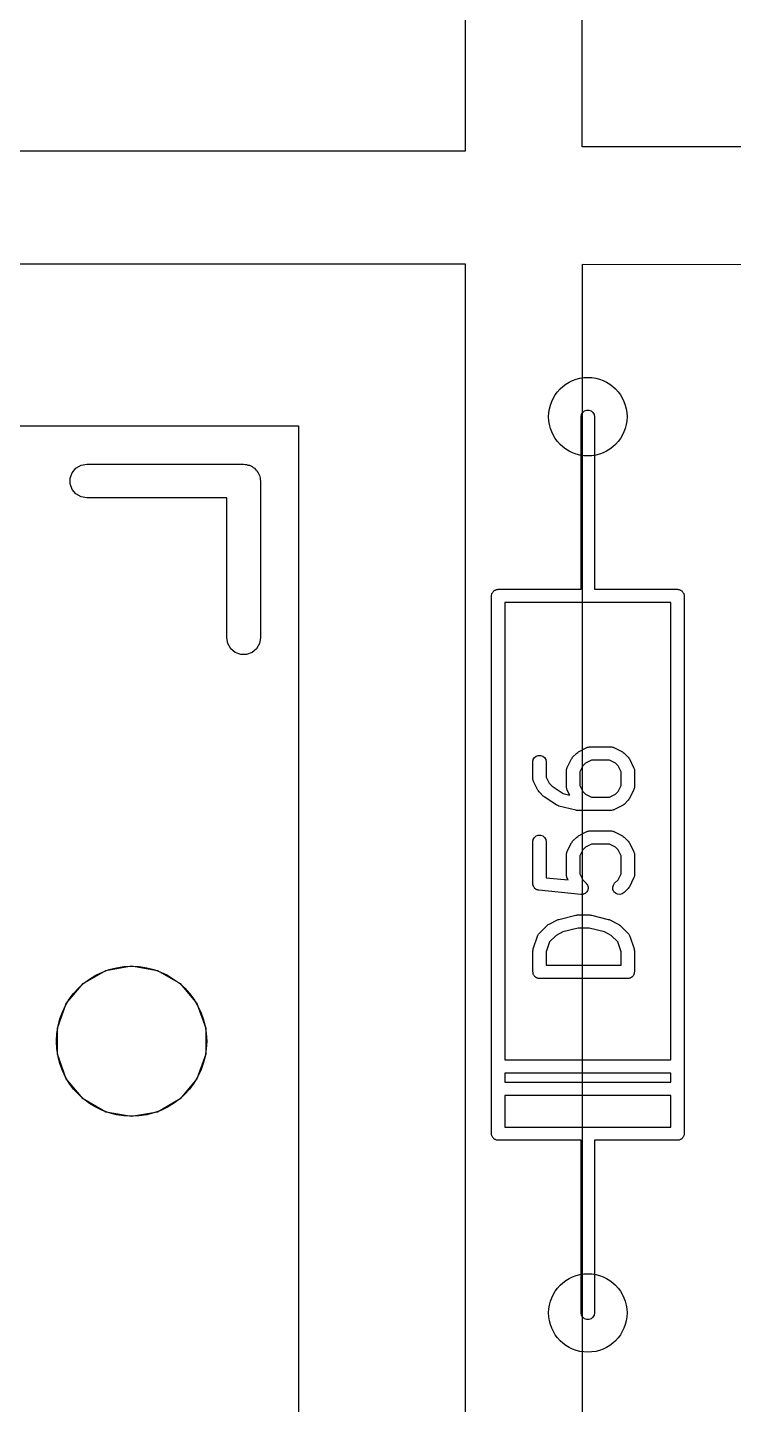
# Model space of a CAD drawing. Header units: millimetres. Extents: x 71 to 299, y 93 to 256.
# Drawn here: x 208.85 to 216.85, y 116.66 to 132.27 of the extents above; entities that cross this region are included whole.
import ezdxf

# ---------------------------------------------------------------- set-up
doc = ezdxf.new("R2010")
doc.units = ezdxf.units.MM
for name, color, linetype in [('BLACK', 7, 'Continuous'), ('PCB', 4, 'Continuous'), ('PCB_参照', 4, 'Continuous'), ('プレート', 6, 'Continuous'), ('物理キー', 7, 'Continuous')]:
    doc.layers.add(name, color=color, linetype=linetype)
doc.layers.add('化粧板', color=1, linetype='Continuous', transparency=0.6)

# ---------------------------------------------------------------- blocks, each defined once
blk = doc.blocks.new('PCB詳細')
at = {"layer": 'BLACK'}
for p, q in [((150.925, -128.92), (150.93, -128.894)), ((150.925, -130.19), (150.925, -128.92)), ((150.93, -128.894), (150.943, -128.872)), ((150.943, -128.872), (150.963, -128.855)), ((150.963, -128.855), (150.987, -128.846)), ((150.987, -128.846), (151.013, -128.846)), ((151.013, -128.846), (151.037, -128.855)), ((151.037, -128.855), (151.057, -128.872)), ((151.057, -128.872), (151.07, -128.894)), ((151.07, -128.894), (151.075, -128.92)), ((151.075, -128.92), (151.075, -130.19)), ((145.157, -129.555), (145.2, -129.504)), ((145.2, -129.504), (145.257, -129.471)), ((145.257, -129.471), (145.322, -129.459)), ((145.322, -129.459), (147.1, -129.459)), ((147.1, -129.459), (147.116, -129.462)), ((147.116, -129.462), (147.133, -129.462)), ((147.133, -129.462), (147.149, -129.468)), ((147.149, -129.468), (147.165, -129.471)), ((147.165, -129.471), (147.18, -129.479)), ((147.18, -129.479), (147.195, -129.485)), ((147.195, -129.485), (147.208, -129.496)), ((147.208, -129.496), (147.222, -129.504)), ((147.222, -129.504), (147.233, -129.517)), ((147.233, -129.517), (147.246, -129.528)), ((147.246, -129.528), (147.254, -129.542)), ((147.254, -129.542), (147.265, -129.555)), ((145.134, -129.617), (145.157, -129.555)), ((145.134, -129.683), (145.134, -129.617)), ((145.157, -129.745), (145.134, -129.683)), ((147.265, -129.555), (147.271, -129.57)), ((147.271, -129.57), (147.279, -129.585)), ((147.279, -129.585), (147.282, -129.601)), ((147.282, -129.601), (147.288, -129.617)), ((147.288, -129.617), (147.288, -129.634)), ((147.288, -129.634), (147.29, -129.65)), ((147.29, -129.65), (147.29, -131.428)), ((145.2, -129.796), (145.157, -129.745)), ((145.257, -129.829), (145.2, -129.796)), ((145.322, -129.84), (145.257, -129.829)), ((146.909, -129.84), (145.322, -129.84)), ((146.909, -131.428), (146.909, -129.84)), ((150.925, -130.877), (150.925, -130.19)), ((151.075, -130.19), (151.075, -130.877)), ((149.909, -130.952), (149.91, -130.946)), ((149.909, -137.048), (149.909, -130.952)), ((149.91, -130.939), (149.912, -130.933)), ((149.91, -130.946), (149.91, -130.939)), ((149.912, -130.933), (149.914, -130.926)), ((149.914, -130.926), (149.917, -130.921)), ((149.917, -130.921), (149.919, -130.915)), ((149.919, -130.915), (149.923, -130.909)), ((149.923, -130.909), (149.927, -130.904)), ((149.927, -130.904), (149.932, -130.9)), ((149.932, -130.9), (149.936, -130.895)), ((149.936, -130.895), (149.941, -130.891)), ((149.941, -130.891), (149.946, -130.887)), ((149.946, -130.887), (149.953, -130.885)), ((149.953, -130.885), (149.958, -130.882)), ((149.958, -130.882), (149.965, -130.88)), ((149.965, -130.88), (149.971, -130.878)), ((149.971, -130.878), (149.978, -130.878)), ((149.978, -130.878), (149.984, -130.877)), ((149.984, -130.877), (150.925, -130.877)), ((151.075, -130.877), (152.016, -130.877)), ((152.016, -130.877), (152.022, -130.878)), ((152.022, -130.878), (152.029, -130.878)), ((152.029, -130.878), (152.035, -130.88)), ((152.035, -130.88), (152.042, -130.882)), ((152.042, -130.882), (152.047, -130.885)), ((152.047, -130.885), (152.053, -130.887)), ((152.053, -130.887), (152.059, -130.891)), ((152.059, -130.891), (152.064, -130.895)), ((152.064, -130.895), (152.068, -130.9)), ((152.068, -130.9), (152.073, -130.904)), ((152.073, -130.904), (152.077, -130.909)), ((152.077, -130.909), (152.081, -130.915)), ((152.081, -130.915), (152.083, -130.921)), ((152.083, -130.921), (152.086, -130.926)), ((152.086, -130.926), (152.088, -130.933)), ((152.088, -130.933), (152.09, -130.939)), ((152.09, -130.939), (152.09, -130.946)), ((152.09, -130.946), (152.091, -130.952)), ((152.091, -130.952), (152.091, -137.048)), ((151, -131.027), (150.059, -131.027)), ((150.059, -131.027), (150.059, -136.211)), ((151.941, -131.027), (151, -131.027)), ((151.941, -136.211), (151.941, -131.027)), ((146.921, -131.493), (146.909, -131.428)), ((146.954, -131.55), (146.921, -131.493)), ((147.005, -131.593), (146.954, -131.55)), ((147.246, -131.55), (147.195, -131.593)), ((147.279, -131.493), (147.246, -131.55)), ((147.29, -131.428), (147.279, -131.493)), ((147.067, -131.616), (147.005, -131.593)), ((147.133, -131.616), (147.067, -131.616)), ((147.195, -131.593), (147.133, -131.616)), ((150.99, -132.671), (150.994, -132.67)), ((150.994, -132.67), (150.998, -132.668)), ((150.998, -132.668), (151.007, -132.666)), ((151.007, -132.666), (151.015, -132.664)), ((151.015, -132.664), (151.02, -132.664)), ((151.02, -132.664), (151.024, -132.663)), ((151.024, -132.663), (151.262, -132.663)), ((151.262, -132.663), (151.266, -132.664)), ((151.266, -132.664), (151.27, -132.664)), ((151.27, -132.664), (151.279, -132.666)), ((151.279, -132.666), (151.288, -132.668)), ((151.288, -132.668), (151.291, -132.67)), ((151.291, -132.67), (151.295, -132.671)), ((150.377, -132.833), (150.382, -132.808)), ((150.382, -132.808), (150.395, -132.785)), ((150.395, -132.785), (150.415, -132.768)), ((150.415, -132.768), (150.439, -132.759)), ((150.439, -132.759), (150.465, -132.759)), ((150.465, -132.759), (150.49, -132.768)), ((150.49, -132.768), (150.51, -132.785)), ((150.51, -132.785), (150.523, -132.808)), ((150.523, -132.808), (150.527, -132.833)), ((150.766, -132.895), (150.814, -132.8)), ((150.814, -132.8), (150.821, -132.79)), ((150.821, -132.79), (150.828, -132.78)), ((150.828, -132.78), (150.876, -132.733)), ((150.876, -132.733), (150.885, -132.726)), ((150.885, -132.726), (150.895, -132.719)), ((150.895, -132.719), (150.99, -132.671)), ((151.042, -132.813), (150.973, -132.847)), ((151.244, -132.813), (151.042, -132.813)), ((151.313, -132.847), (151.244, -132.813)), ((151.295, -132.671), (151.391, -132.719)), ((151.391, -132.719), (151.4, -132.726)), ((151.4, -132.726), (151.41, -132.733)), ((151.41, -132.733), (151.458, -132.78)), ((151.458, -132.78), (151.465, -132.79)), ((151.465, -132.79), (151.472, -132.8)), ((151.472, -132.8), (151.519, -132.895)), ((150.377, -133.024), (150.377, -132.833)), ((150.527, -132.833), (150.527, -133.006)), ((150.758, -132.929), (150.759, -132.924)), ((150.758, -133.119), (150.758, -132.929)), ((150.759, -132.92), (150.761, -132.912)), ((150.759, -132.924), (150.759, -132.92)), ((150.761, -132.912), (150.763, -132.903)), ((150.763, -132.903), (150.765, -132.899)), ((150.765, -132.899), (150.766, -132.895)), ((150.943, -132.878), (150.908, -132.946)), ((150.908, -132.946), (150.908, -133.101)), ((150.973, -132.847), (150.943, -132.878)), ((151.343, -132.878), (151.313, -132.847)), ((151.377, -132.946), (151.343, -132.878)), ((151.377, -133.101), (151.377, -132.946)), ((151.519, -132.895), (151.521, -132.899)), ((151.521, -132.899), (151.523, -132.903)), ((151.523, -132.903), (151.524, -132.912)), ((151.524, -132.912), (151.527, -132.92)), ((151.527, -132.92), (151.527, -132.924)), ((151.527, -132.924), (151.527, -132.929)), ((151.527, -132.929), (151.527, -133.119)), ((150.378, -133.028), (150.377, -133.024)), ((150.378, -133.032), (150.378, -133.028)), ((150.38, -133.041), (150.378, -133.032)), ((150.382, -133.049), (150.38, -133.041)), ((150.384, -133.053), (150.382, -133.049)), ((150.385, -133.057), (150.384, -133.053)), ((150.433, -133.153), (150.385, -133.057)), ((150.527, -133.006), (150.562, -133.075)), ((150.562, -133.075), (150.595, -133.108)), ((150.595, -133.108), (150.721, -133.192)), ((150.759, -133.123), (150.758, -133.119)), ((150.759, -133.128), (150.759, -133.123)), ((150.761, -133.136), (150.759, -133.128)), ((150.763, -133.145), (150.761, -133.136)), ((150.908, -133.101), (150.943, -133.17)), ((151.343, -133.17), (151.377, -133.101)), ((151.524, -133.136), (151.523, -133.145)), ((151.527, -133.128), (151.524, -133.136)), ((151.527, -133.119), (151.527, -133.123)), ((151.527, -133.123), (151.527, -133.128)), ((150.44, -133.162), (150.433, -133.153)), ((150.447, -133.172), (150.44, -133.162)), ((150.495, -133.22), (150.447, -133.172)), ((150.501, -133.224), (150.495, -133.22)), ((150.506, -133.229), (150.501, -133.224)), ((150.649, -133.324), (150.506, -133.229)), ((150.721, -133.192), (150.795, -133.211)), ((150.765, -133.148), (150.763, -133.145)), ((150.766, -133.153), (150.765, -133.148)), ((150.795, -133.211), (150.766, -133.153)), ((150.943, -133.17), (150.973, -133.2)), ((150.973, -133.2), (151.042, -133.235)), ((151.042, -133.235), (151.244, -133.235)), ((151.244, -133.235), (151.313, -133.2)), ((151.313, -133.2), (151.343, -133.17)), ((151.458, -133.267), (151.41, -133.315)), ((151.465, -133.257), (151.458, -133.267)), ((151.472, -133.248), (151.465, -133.257)), ((151.519, -133.153), (151.472, -133.248)), ((151.521, -133.148), (151.519, -133.153)), ((151.523, -133.145), (151.521, -133.148)), ((150.661, -133.329), (150.649, -133.324)), ((150.672, -133.335), (150.661, -133.329)), ((150.863, -133.382), (150.672, -133.335)), ((150.872, -133.383), (150.863, -133.382)), ((150.881, -133.385), (150.872, -133.383)), ((151.262, -133.385), (150.881, -133.385)), ((151.266, -133.384), (151.262, -133.385)), ((151.27, -133.384), (151.266, -133.384)), ((151.279, -133.382), (151.27, -133.384)), ((151.288, -133.38), (151.279, -133.382)), ((151.291, -133.378), (151.288, -133.38)), ((151.295, -133.377), (151.291, -133.378)), ((151.391, -133.329), (151.295, -133.377)), ((151.4, -133.322), (151.391, -133.329)), ((151.41, -133.315), (151.4, -133.322)), ((150.377, -133.738), (150.382, -133.712)), ((150.377, -134.214), (150.377, -133.738)), ((150.382, -133.712), (150.395, -133.69)), ((150.395, -133.69), (150.415, -133.673)), ((150.415, -133.673), (150.439, -133.664)), ((150.439, -133.664), (150.465, -133.664)), ((150.465, -133.664), (150.49, -133.673)), ((150.49, -133.673), (150.51, -133.69)), ((150.51, -133.69), (150.523, -133.712)), ((150.523, -133.712), (150.527, -133.738)), ((150.527, -133.738), (150.527, -134.146)), ((150.766, -133.847), (150.814, -133.752)), ((150.814, -133.752), (150.821, -133.743)), ((150.821, -133.743), (150.828, -133.733)), ((150.828, -133.733), (150.876, -133.685)), ((150.876, -133.685), (150.885, -133.678)), ((150.885, -133.678), (150.895, -133.671)), ((150.895, -133.671), (150.99, -133.623)), ((150.99, -133.623), (150.994, -133.622)), ((150.994, -133.622), (150.998, -133.62)), ((150.998, -133.62), (151.007, -133.618)), ((151.007, -133.618), (151.015, -133.616)), ((151.015, -133.616), (151.02, -133.616)), ((151.02, -133.616), (151.024, -133.615)), ((151.024, -133.615), (151.262, -133.615)), ((151.262, -133.615), (151.266, -133.616)), ((151.266, -133.616), (151.27, -133.616)), ((151.27, -133.616), (151.279, -133.618)), ((151.279, -133.618), (151.288, -133.62)), ((151.288, -133.62), (151.291, -133.622)), ((151.291, -133.622), (151.295, -133.623)), ((151.295, -133.623), (151.391, -133.671)), ((151.391, -133.671), (151.4, -133.678)), ((151.4, -133.678), (151.41, -133.685)), ((151.41, -133.685), (151.458, -133.733)), ((151.458, -133.733), (151.465, -133.743)), ((151.465, -133.743), (151.472, -133.752)), ((151.472, -133.752), (151.519, -133.847)), ((150.758, -133.881), (150.759, -133.877)), ((150.758, -134.119), (150.758, -133.881)), ((150.759, -133.872), (150.761, -133.864)), ((150.759, -133.877), (150.759, -133.872)), ((150.761, -133.864), (150.763, -133.855)), ((150.763, -133.855), (150.765, -133.852)), ((150.765, -133.852), (150.766, -133.847)), ((150.943, -133.83), (150.908, -133.899)), ((150.908, -133.899), (150.908, -134.101)), ((150.973, -133.8), (150.943, -133.83)), ((151.042, -133.765), (150.973, -133.8)), ((151.244, -133.765), (151.042, -133.765)), ((151.313, -133.8), (151.244, -133.765)), ((151.343, -133.83), (151.313, -133.8)), ((151.377, -133.899), (151.343, -133.83)), ((151.377, -134.101), (151.377, -133.899)), ((151.519, -133.847), (151.521, -133.852)), ((151.521, -133.852), (151.523, -133.855)), ((151.523, -133.855), (151.524, -133.864)), ((151.524, -133.864), (151.527, -133.872)), ((151.527, -133.872), (151.527, -133.877)), ((151.527, -133.877), (151.527, -133.881)), ((151.527, -133.881), (151.527, -134.119)), ((150.378, -134.217), (150.377, -134.214)), ((150.378, -134.22), (150.378, -134.217)), ((150.38, -134.23), (150.378, -134.22)), ((150.382, -134.24), (150.38, -134.23)), ((150.527, -134.146), (150.776, -134.171)), ((150.759, -134.123), (150.758, -134.119)), ((150.759, -134.128), (150.759, -134.123)), ((150.761, -134.136), (150.759, -134.128)), ((150.763, -134.145), (150.761, -134.136)), ((150.765, -134.148), (150.763, -134.145)), ((150.766, -134.153), (150.765, -134.148)), ((150.776, -134.171), (150.766, -134.153)), ((150.908, -134.101), (150.943, -134.17)), ((150.943, -134.17), (150.982, -134.209)), ((150.982, -134.209), (150.982, -134.209)), ((150.982, -134.209), (150.982, -134.21)), ((150.982, -134.21), (150.989, -134.22)), ((150.989, -134.22), (150.997, -134.23)), ((150.997, -134.23), (150.997, -134.231)), ((150.997, -134.231), (150.997, -134.231)), ((150.997, -134.231), (151, -134.243)), ((151.282, -134.255), (151.289, -134.23)), ((151.289, -134.23), (151.304, -134.209)), ((151.304, -134.209), (151.343, -134.17)), ((151.343, -134.17), (151.377, -134.101)), ((151.519, -134.153), (151.472, -134.248)), ((151.521, -134.148), (151.519, -134.153)), ((151.523, -134.145), (151.521, -134.148)), ((151.524, -134.136), (151.523, -134.145)), ((151.527, -134.128), (151.524, -134.136)), ((151.527, -134.119), (151.527, -134.123)), ((151.527, -134.123), (151.527, -134.128)), ((150.383, -134.242), (150.382, -134.24)), ((150.384, -134.245), (150.383, -134.242)), ((150.39, -134.254), (150.384, -134.245)), ((150.395, -134.262), (150.39, -134.254)), ((150.397, -134.264), (150.395, -134.262)), ((150.399, -134.267), (150.397, -134.264)), ((150.407, -134.273), (150.399, -134.267)), ((150.415, -134.279), (150.407, -134.273)), ((150.418, -134.28), (150.415, -134.279)), ((150.42, -134.282), (150.418, -134.28)), ((150.43, -134.285), (150.42, -134.282)), ((150.439, -134.288), (150.43, -134.285)), ((150.442, -134.288), (150.439, -134.288)), ((150.445, -134.289), (150.442, -134.288)), ((150.921, -134.337), (150.445, -134.289)), ((150.922, -134.336), (150.921, -134.337)), ((150.934, -134.336), (150.922, -134.337)), ((150.922, -134.337), (150.922, -134.336)), ((150.947, -134.335), (150.934, -134.336)), ((150.948, -134.334), (150.947, -134.335)), ((150.959, -134.329), (150.948, -134.334)), ((150.948, -134.334), (150.948, -134.334)), ((150.971, -134.324), (150.959, -134.329)), ((150.972, -134.323), (150.971, -134.324)), ((150.971, -134.324), (150.971, -134.324)), ((150.98, -134.314), (150.972, -134.323)), ((150.989, -134.306), (150.98, -134.314)), ((150.99, -134.305), (150.989, -134.306)), ((150.995, -134.294), (150.99, -134.305)), ((150.99, -134.305), (150.99, -134.305)), ((151.001, -134.282), (150.995, -134.294)), ((151, -134.243), (151.003, -134.255)), ((151.002, -134.269), (151.001, -134.281)), ((151.001, -134.281), (151.001, -134.282)), ((151.001, -134.282), (151.001, -134.282)), ((151.003, -134.256), (151.002, -134.269)), ((151.003, -134.255), (151.003, -134.256)), ((151.003, -134.256), (151.003, -134.256)), ((151.285, -134.281), (151.282, -134.255)), ((151.296, -134.305), (151.285, -134.281)), ((151.314, -134.323), (151.296, -134.305)), ((151.338, -134.334), (151.314, -134.323)), ((151.364, -134.337), (151.338, -134.334)), ((151.389, -134.33), (151.364, -134.337)), ((151.41, -134.315), (151.389, -134.33)), ((151.458, -134.267), (151.41, -134.315)), ((151.465, -134.257), (151.458, -134.267)), ((151.472, -134.248), (151.465, -134.257)), ((150.447, -134.78), (150.542, -134.685)), ((150.542, -134.685), (150.552, -134.678)), ((150.552, -134.678), (150.562, -134.671)), ((150.562, -134.671), (150.657, -134.623)), ((150.657, -134.623), (150.665, -134.621)), ((150.665, -134.621), (150.672, -134.618)), ((150.672, -134.618), (150.863, -134.57)), ((150.863, -134.57), (150.872, -134.569)), ((150.872, -134.569), (150.881, -134.568)), ((150.881, -134.568), (151.024, -134.568)), ((151.024, -134.568), (151.033, -134.569)), ((151.033, -134.569), (151.042, -134.57)), ((151.042, -134.57), (151.232, -134.618)), ((151.232, -134.618), (151.24, -134.621)), ((151.24, -134.621), (151.248, -134.623)), ((151.248, -134.623), (151.343, -134.671)), ((151.343, -134.671), (151.353, -134.678)), ((151.353, -134.678), (151.363, -134.685)), ((151.363, -134.685), (151.458, -134.78)), ((150.381, -134.952), (150.429, -134.81)), ((150.429, -134.81), (150.431, -134.806)), ((150.431, -134.806), (150.432, -134.802)), ((150.432, -134.802), (150.437, -134.794)), ((150.437, -134.794), (150.441, -134.787)), ((150.441, -134.787), (150.444, -134.784)), ((150.444, -134.784), (150.447, -134.78)), ((150.64, -134.8), (150.566, -134.874)), ((150.717, -134.761), (150.64, -134.8)), ((150.89, -134.718), (150.717, -134.761)), ((151.015, -134.718), (150.89, -134.718)), ((151.188, -134.761), (151.015, -134.718)), ((151.265, -134.8), (151.188, -134.761)), ((151.339, -134.874), (151.265, -134.8)), ((151.458, -134.78), (151.46, -134.784)), ((151.46, -134.784), (151.464, -134.787)), ((151.464, -134.787), (151.468, -134.794)), ((151.468, -134.794), (151.473, -134.802)), ((151.473, -134.802), (151.474, -134.806)), ((151.474, -134.806), (151.476, -134.81)), ((151.476, -134.81), (151.524, -134.952)), ((150.377, -134.976), (150.379, -134.964)), ((150.377, -135.214), (150.377, -134.976)), ((150.379, -134.964), (150.381, -134.952)), ((150.566, -134.874), (150.527, -134.988)), ((150.527, -134.988), (150.527, -135.139)), ((151.377, -134.988), (151.339, -134.874)), ((151.377, -135.139), (151.377, -134.988)), ((151.524, -134.952), (151.525, -134.964)), ((151.525, -134.964), (151.527, -134.976)), ((151.527, -134.976), (151.527, -135.214)), ((145.538, -135.197), (145.83, -135.146)), ((145.83, -135.146), (146.122, -135.197)), ((150.527, -135.139), (151.377, -135.139)), ((145.281, -135.346), (145.538, -135.197)), ((146.122, -135.197), (146.379, -135.346)), ((150.379, -135.221), (150.377, -135.214)), ((150.379, -135.227), (150.379, -135.221)), ((150.381, -135.233), (150.379, -135.227)), ((150.382, -135.24), (150.381, -135.233)), ((150.385, -135.246), (150.382, -135.24)), ((150.387, -135.252), (150.385, -135.246)), ((150.392, -135.257), (150.387, -135.252)), ((150.395, -135.262), (150.392, -135.257)), ((150.4, -135.267), (150.395, -135.262)), ((150.404, -135.272), (150.4, -135.267)), ((150.41, -135.275), (150.404, -135.272)), ((150.415, -135.279), (150.41, -135.275)), ((150.421, -135.281), (150.415, -135.279)), ((150.427, -135.285), (150.421, -135.281)), ((150.433, -135.286), (150.427, -135.285)), ((150.439, -135.288), (150.433, -135.286)), ((150.446, -135.288), (150.439, -135.288)), ((150.452, -135.289), (150.446, -135.288)), ((151.452, -135.289), (150.452, -135.289)), ((151.459, -135.288), (151.452, -135.289)), ((151.465, -135.288), (151.459, -135.288)), ((151.472, -135.286), (151.465, -135.288)), ((151.478, -135.285), (151.472, -135.286)), ((151.484, -135.281), (151.478, -135.285)), ((151.49, -135.279), (151.484, -135.281)), ((151.495, -135.275), (151.49, -135.279)), ((151.501, -135.272), (151.495, -135.275)), ((151.505, -135.267), (151.501, -135.272)), ((151.51, -135.262), (151.505, -135.267)), ((151.513, -135.257), (151.51, -135.262)), ((151.517, -135.252), (151.513, -135.257)), ((151.52, -135.246), (151.517, -135.252)), ((151.523, -135.24), (151.52, -135.246)), ((151.524, -135.233), (151.523, -135.24)), ((151.526, -135.227), (151.524, -135.233)), ((151.527, -135.214), (151.526, -135.221)), ((151.526, -135.221), (151.526, -135.227)), ((145.09, -135.573), (145.281, -135.346)), ((146.379, -135.346), (146.57, -135.573)), ((144.989, -135.852), (145.09, -135.573)), ((146.57, -135.573), (146.671, -135.852)), ((144.989, -136.148), (144.989, -135.852)), ((146.671, -135.852), (146.671, -136.148)), ((145.09, -136.427), (144.989, -136.148)), ((146.671, -136.148), (146.57, -136.427)), ((150.059, -136.211), (151.941, -136.211)), ((150.059, -136.361), (150.059, -136.465)), ((151.941, -136.361), (150.059, -136.361)), ((151.941, -136.465), (151.941, -136.361)), ((145.281, -136.654), (145.09, -136.427)), ((146.57, -136.427), (146.379, -136.654)), ((150.059, -136.465), (151.941, -136.465)), ((145.538, -136.803), (145.281, -136.654)), ((146.379, -136.654), (146.122, -136.803)), ((151.941, -136.615), (150.059, -136.615)), ((150.059, -136.615), (150.059, -136.973)), ((151.941, -136.973), (151.941, -136.615)), ((145.83, -136.854), (145.538, -136.803)), ((146.122, -136.803), (145.83, -136.854)), ((150.059, -136.973), (151, -136.973)), ((151, -136.973), (151.941, -136.973)), ((149.91, -137.054), (149.909, -137.048)), ((149.91, -137.061), (149.91, -137.054)), ((149.912, -137.067), (149.91, -137.061)), ((149.914, -137.074), (149.912, -137.067)), ((149.917, -137.079), (149.914, -137.074)), ((149.919, -137.085), (149.917, -137.079)), ((149.923, -137.091), (149.919, -137.085)), ((149.927, -137.096), (149.923, -137.091)), ((149.932, -137.1), (149.927, -137.096)), ((149.936, -137.105), (149.932, -137.1)), ((149.941, -137.109), (149.936, -137.105)), ((149.946, -137.113), (149.941, -137.109)), ((149.953, -137.115), (149.946, -137.113)), ((149.958, -137.118), (149.953, -137.115)), ((149.965, -137.12), (149.958, -137.118)), ((149.971, -137.122), (149.965, -137.12)), ((149.978, -137.122), (149.971, -137.122)), ((149.984, -137.123), (149.978, -137.122)), ((150.925, -137.123), (149.984, -137.123)), ((150.925, -137.81), (150.925, -137.123)), ((152.016, -137.123), (151.075, -137.123)), ((151.075, -137.123), (151.075, -137.81)), ((152.022, -137.122), (152.016, -137.123)), ((152.029, -137.122), (152.022, -137.122)), ((152.035, -137.12), (152.029, -137.122)), ((152.042, -137.118), (152.035, -137.12)), ((152.047, -137.115), (152.042, -137.118)), ((152.053, -137.113), (152.047, -137.115)), ((152.059, -137.109), (152.053, -137.113)), ((152.064, -137.105), (152.059, -137.109)), ((152.068, -137.1), (152.064, -137.105)), ((152.073, -137.096), (152.068, -137.1)), ((152.077, -137.091), (152.073, -137.096)), ((152.081, -137.085), (152.077, -137.091)), ((152.083, -137.079), (152.081, -137.085)), ((152.086, -137.074), (152.083, -137.079)), ((152.088, -137.067), (152.086, -137.074)), ((152.09, -137.061), (152.088, -137.067)), ((152.091, -137.048), (152.09, -137.054)), ((152.09, -137.054), (152.09, -137.061)), ((150.925, -139.08), (150.925, -137.81)), ((151.075, -137.81), (151.075, -139.08)), ((150.93, -139.106), (150.925, -139.08)), ((150.943, -139.128), (150.93, -139.106)), ((150.963, -139.145), (150.943, -139.128)), ((150.987, -139.154), (150.963, -139.145)), ((151.013, -139.154), (150.987, -139.154)), ((151.037, -139.145), (151.013, -139.154)), ((151.057, -139.128), (151.037, -139.145)), ((151.07, -139.106), (151.057, -139.128)), ((151.075, -139.08), (151.07, -139.106))]:
    blk.add_line(p, q, dxfattribs=at)
for centre, radius in [((151, -128.92), 0.4445), ((145.83, -136), 0.8509), ((151, -139.08), 0.4445)]:
    blk.add_circle(centre, radius, dxfattribs=at)
blk = doc.blocks.new('A$C28663')
at = {"layer": 'PCB'}
blk.add_blockref('PCB詳細', (-35.075, 145.925), dxfattribs=at)

msp = doc.modelspace()

# ---------------------------------------------------------------- linework, layer by layer
at = {"layer": 'プレート'}
msp.add_lwpolyline([(197.922, 113.757), (197.922, 127.757), (211.922, 127.757), (211.922, 113.757)], close=True, dxfattribs=at)
at = {"layer": '化粧板'}
msp.add_lwpolyline([(177.088, 110.625), (99.808, 110.625), (99.808, 149.872), (109.308, 149.872), (109.308, 167.594), (104.558, 167.594), (104.558, 187.872), (114.058, 187.872), (114.058, 206.874), (267.333, 206.874), (267.287, 129.557), (215.135, 129.588), (215.135, 110.625), (194.808, 110.625), (194.808, 129.594), (177.088, 129.594)], close=True, dxfattribs=at)
at = {"layer": '物理キー', "color": 7}
for points in [[(196.088, 148.594), (213.81, 148.594), (213.81, 130.872), (196.088, 130.872), (196.088, 148.594)], [(215.135, 148.547), (247.013, 148.547), (247.013, 130.919), (215.135, 130.919), (215.135, 148.547)], [(196.088, 129.594), (213.81, 129.594), (213.81, 111.872), (196.088, 111.872), (196.088, 129.594)]]:
    msp.add_lwpolyline(points, close=True, dxfattribs=at)

# ---------------------------------------------------------------- block references
at = {"layer": 'PCB_参照'}
msp.add_blockref('A$C28663', (99.274, 110.857), dxfattribs=at)

doc.saveas('drawing.dxf')
